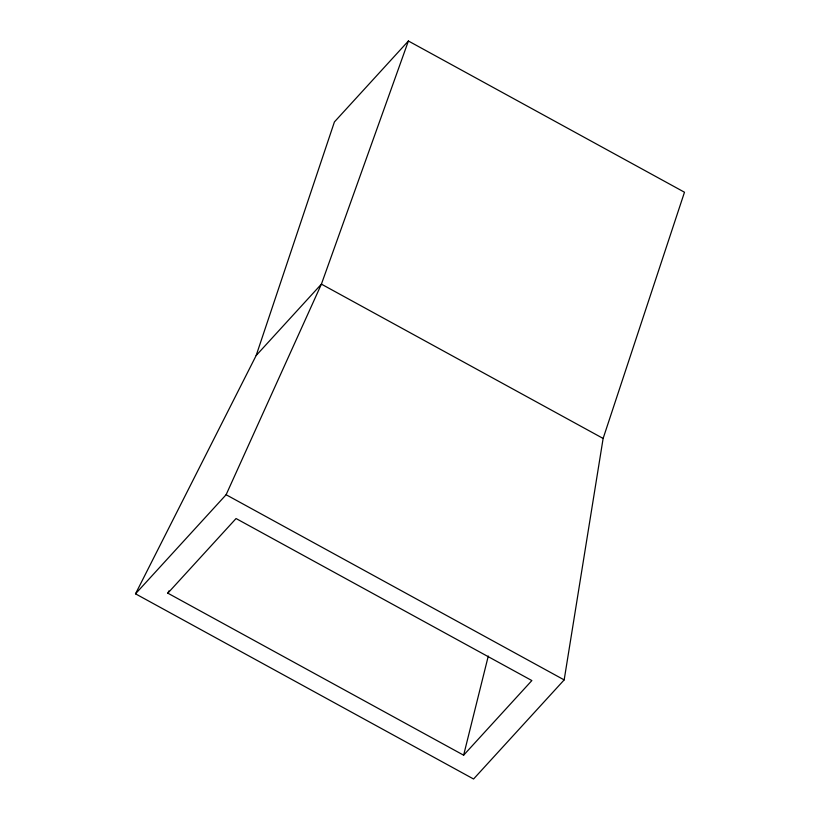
<?xml version="1.0" encoding="UTF-8"?>
<svg xmlns="http://www.w3.org/2000/svg" width="820" height="820" viewBox="0 0 820 820"><rect width="100%" height="100%" fill="white"/><g stroke="black" fill="none" stroke-linecap="round" stroke-linejoin="round"><path stroke-width="1.23" d="M564.17 679.903L603.13 438.444L684.485 192.228L408.401 41L334.416 121.934L256.168 355.501L135.515 593.823L473.57 779L564.17 679.903L226.115 494.726L135.515 593.823M168.951 590.861L167.833 593.168L463.628 755.189L488.289 656.041M408.401 41L321.409 284.13L226.115 494.726M256.168 355.501L321.409 284.13L603.13 438.444M167.833 593.168L236.058 518.537L531.862 680.559L463.628 755.189"/></g></svg>
